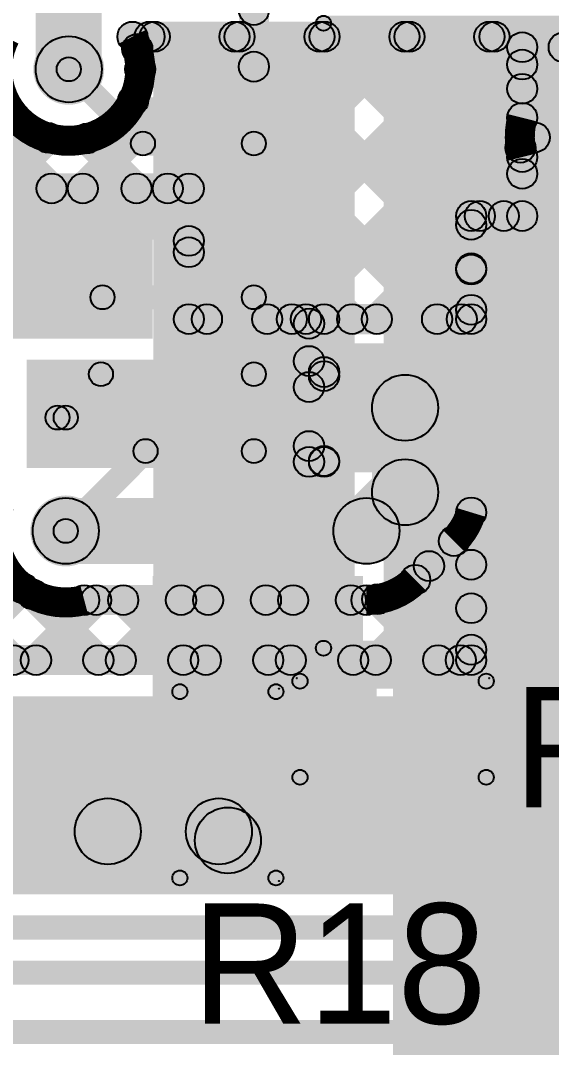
# Model space of a CAD drawing. Header units: millimetres. Extents: x -0.08 to 3.07, y -0.08 to 2.73.
# Drawn here: x 2.2369 to 2.4137, y 1.7051 to 2.0469 of the extents above; entities that cross this region are included whole.
import ezdxf

# ---------------------------------------------------------------- set-up
doc = ezdxf.new("R2010")
doc.units = ezdxf.units.MM
doc.header["$MEASUREMENT"] = 0
for name, color, linetype in [('BottomLayer', 5, 'Continuous'), ('BottomPaste', 16, 'Continuous'), ('BottomSolder', 6, 'Continuous'), ('TopLayer', 1, 'Continuous'), ('TopOverlay', 2, 'Continuous'), ('TopPaste', 8, 'Continuous'), ('TopSolder', 216, 'Continuous'), ('ViaHoleLayer', 16, 'Continuous')]:
    doc.layers.add(name, color=color, linetype=linetype)

# ---------------------------------------------------------------- blocks, each defined once
blk = doc.blocks.new('16HTSSOP_9')
at = {"layer": 'TopLayer'}
for points in [[(-0.08465, 0.08071), (-0.1437, 0.08071), (-0.1437, 0.09843), (-0.08465, 0.09843)], [(0.06693, -0.09843), (-0.06693, -0.09843), (-0.06693, 0.09843), (0.06693, 0.09843)], [(0.1437, 0.08071), (0.08465, 0.08071), (0.08465, 0.09843), (0.1437, 0.09843)], [(-0.08465, 0.05512), (-0.1437, 0.05512), (-0.1437, 0.07283), (-0.08465, 0.07283)], [(0.1437, 0.05512), (0.08465, 0.05512), (0.08465, 0.07283), (0.1437, 0.07283)], [(-0.08465, 0.02953), (-0.1437, 0.02953), (-0.1437, 0.04724), (-0.08465, 0.04724)], [(0.1437, 0.02953), (0.08465, 0.02953), (0.08465, 0.04724), (0.1437, 0.04724)], [(-0.08465, 0.00394), (-0.1437, 0.00394), (-0.1437, 0.02165), (-0.08465, 0.02165)], [(0.1437, 0.00394), (0.08465, 0.00394), (0.08465, 0.02165), (0.1437, 0.02165)], [(-0.08465, -0.02165), (-0.1437, -0.02165), (-0.1437, -0.00394), (-0.08465, -0.00394)], [(0.1437, -0.02165), (0.08465, -0.02165), (0.08465, -0.00394), (0.1437, -0.00394)], [(-0.08465, -0.04724), (-0.1437, -0.04724), (-0.1437, -0.02953), (-0.08465, -0.02953)], [(0.1437, -0.04724), (0.08465, -0.04724), (0.08465, -0.02953), (0.1437, -0.02953)], [(-0.08465, -0.07283), (-0.1437, -0.07283), (-0.1437, -0.05512), (-0.08465, -0.05512)], [(0.1437, -0.07283), (0.08465, -0.07283), (0.08465, -0.05512), (0.1437, -0.05512)], [(-0.08465, -0.09843), (-0.1437, -0.09843), (-0.1437, -0.08071), (-0.08465, -0.08071)], [(0.1437, -0.09843), (0.08465, -0.09843), (0.08465, -0.08071), (0.1437, -0.08071)]]:
    blk.add_hatch(color=1, dxfattribs=at).paths.add_polyline_path(points)
at = {"layer": 'TopOverlay'}
h = blk.add_hatch(color=2, dxfattribs=at)
edge = h.paths.add_edge_path()
edge.add_arc((-0.11583, 0.108), 0.005, 0, 360)
h = blk.add_hatch(color=2, dxfattribs=at)
edge = h.paths.add_edge_path()
edge.add_arc((-0.11017, 0.108), 0.005, 0, 360)
h = blk.add_hatch(color=2, dxfattribs=at)
edge = h.paths.add_edge_path()
edge.add_arc((-0.082, 0.104), 0.0025, 0, 360)
for points in [[(0.091, 0.1065), (0.091, 0.1015), (-0.082, 0.1015), (-0.082, 0.1065)], [(0.091, -0.1015), (0.091, -0.1065), (-0.082, -0.1065), (-0.082, -0.1015)]]:
    blk.add_hatch(color=2, dxfattribs=at).paths.add_polyline_path(points)
h = blk.add_hatch(color=2, dxfattribs=at)
edge = h.paths.add_edge_path()
edge.add_arc((0.091, 0.104), 0.0025, 0, 360)
h = blk.add_hatch(color=2, dxfattribs=at)
edge = h.paths.add_edge_path()
edge.add_arc((-0.082, -0.104), 0.0025, 0, 360)
h = blk.add_hatch(color=2, dxfattribs=at)
edge = h.paths.add_edge_path()
edge.add_arc((0.091, -0.104), 0.0025, 0, 360)
at = {"layer": 'TopPaste'}
for points in [[(-0.08465, 0.08071), (-0.1437, 0.08071), (-0.1437, 0.09843), (-0.08465, 0.09843)], [(0.06693, -0.09843), (-0.06693, -0.09843), (-0.06693, 0.09843), (0.06693, 0.09843)], [(0.1437, 0.08071), (0.08465, 0.08071), (0.08465, 0.09843), (0.1437, 0.09843)], [(-0.08465, 0.05512), (-0.1437, 0.05512), (-0.1437, 0.07283), (-0.08465, 0.07283)], [(0.1437, 0.05512), (0.08465, 0.05512), (0.08465, 0.07283), (0.1437, 0.07283)], [(-0.08465, 0.02953), (-0.1437, 0.02953), (-0.1437, 0.04724), (-0.08465, 0.04724)], [(0.1437, 0.02953), (0.08465, 0.02953), (0.08465, 0.04724), (0.1437, 0.04724)], [(-0.08465, 0.00394), (-0.1437, 0.00394), (-0.1437, 0.02165), (-0.08465, 0.02165)], [(0.1437, 0.00394), (0.08465, 0.00394), (0.08465, 0.02165), (0.1437, 0.02165)], [(-0.08465, -0.02165), (-0.1437, -0.02165), (-0.1437, -0.00394), (-0.08465, -0.00394)], [(0.1437, -0.02165), (0.08465, -0.02165), (0.08465, -0.00394), (0.1437, -0.00394)], [(-0.08465, -0.04724), (-0.1437, -0.04724), (-0.1437, -0.02953), (-0.08465, -0.02953)], [(0.1437, -0.04724), (0.08465, -0.04724), (0.08465, -0.02953), (0.1437, -0.02953)], [(-0.08465, -0.07283), (-0.1437, -0.07283), (-0.1437, -0.05512), (-0.08465, -0.05512)], [(0.1437, -0.07283), (0.08465, -0.07283), (0.08465, -0.05512), (0.1437, -0.05512)], [(-0.08465, -0.09843), (-0.1437, -0.09843), (-0.1437, -0.08071), (-0.08465, -0.08071)], [(0.1437, -0.09843), (0.08465, -0.09843), (0.08465, -0.08071), (0.1437, -0.08071)]]:
    blk.add_hatch(color=8, dxfattribs=at).paths.add_polyline_path(points)
at = {"layer": 'TopSolder'}
for points in [[(-0.08065, 0.07671), (-0.1477, 0.07671), (-0.1477, 0.10243), (-0.08065, 0.10243)], [(0.07093, -0.10243), (-0.07093, -0.10243), (-0.07093, 0.10243), (0.07093, 0.10243)], [(0.1477, 0.07671), (0.08065, 0.07671), (0.08065, 0.10243), (0.1477, 0.10243)], [(-0.08065, 0.05112), (-0.1477, 0.05112), (-0.1477, 0.07683), (-0.08065, 0.07683)], [(0.1477, 0.05112), (0.08065, 0.05112), (0.08065, 0.07683), (0.1477, 0.07683)], [(-0.08065, 0.02553), (-0.1477, 0.02553), (-0.1477, 0.05124), (-0.08065, 0.05124)], [(0.1477, 0.02553), (0.08065, 0.02553), (0.08065, 0.05124), (0.1477, 0.05124)], [(-0.08065, -0.00006), (-0.1477, -0.00006), (-0.1477, 0.02565), (-0.08065, 0.02565)], [(0.1477, -0.00006), (0.08065, -0.00006), (0.08065, 0.02565), (0.1477, 0.02565)], [(-0.08065, -0.02565), (-0.1477, -0.02565), (-0.1477, 0.00006), (-0.08065, 0.00006)], [(0.1477, -0.02565), (0.08065, -0.02565), (0.08065, 0.00006), (0.1477, 0.00006)], [(-0.08065, -0.05124), (-0.1477, -0.05124), (-0.1477, -0.02553), (-0.08065, -0.02553)], [(0.1477, -0.05124), (0.08065, -0.05124), (0.08065, -0.02553), (0.1477, -0.02553)], [(-0.08065, -0.07683), (-0.1477, -0.07683), (-0.1477, -0.05112), (-0.08065, -0.05112)], [(0.1477, -0.07683), (0.08065, -0.07683), (0.08065, -0.05112), (0.1477, -0.05112)], [(-0.08065, -0.10243), (-0.1477, -0.10243), (-0.1477, -0.07671), (-0.08065, -0.07671)], [(0.1477, -0.10243), (0.08065, -0.10243), (0.08065, -0.07671), (0.1477, -0.07671)]]:
    blk.add_hatch(color=216, dxfattribs=at).paths.add_polyline_path(points)
at = {"layer": 'TopOverlay', "const_width": 0.01}
blk.add_lwpolyline([(-0.11017, 0.108, 1), (-0.11583, 0.108, 1)], format="xyb", close=True, dxfattribs=at)
at = {"layer": 'TopOverlay'}
for centre, radius in [((-0.11583, 0.108), 0.005), ((-0.11017, 0.108), 0.005), ((-0.082, 0.104), 0.0025), ((0.091, 0.104), 0.0025), ((-0.082, -0.104), 0.0025), ((0.091, -0.104), 0.0025)]:
    blk.add_circle(centre, radius, dxfattribs=at)
blk = doc.blocks.new('R__0402_18')
at = {"layer": 'TopLayer'}
for points in [[(-0.0275, -0.0125), (-0.0275, 0.0125), (-0.0095, 0.0125), (-0.0095, -0.0125)], [(0.0095, -0.0125), (0.0095, 0.0125), (0.0275, 0.0125), (0.0275, -0.0125)]]:
    blk.add_hatch(color=1, dxfattribs=at).paths.add_polyline_path(points)
at = {"layer": 'TopOverlay'}
h = blk.add_hatch(color=2, dxfattribs=at)
edge = h.paths.add_edge_path()
edge.add_arc((-0.031, 0.016), 0.0025, 0, 360)
h = blk.add_hatch(color=2, dxfattribs=at)
edge = h.paths.add_edge_path()
edge.add_arc((-0.031, 0.016), 0.0025, 0, 360)
for points in [[(0.031, 0.0185), (0.031, 0.0135), (-0.031, 0.0135), (-0.031, 0.0185)], [(-0.0335, 0.016), (-0.0285, 0.016), (-0.0285, -0.016), (-0.0335, -0.016)], [(0.0285, 0.016), (0.0335, 0.016), (0.0335, -0.016), (0.0285, -0.016)], [(0.031, -0.0135), (0.031, -0.0185), (-0.031, -0.0185), (-0.031, -0.0135)], [(0.032, -0.01694), (0.032, -0.01706), (-0.032, -0.01706), (-0.032, -0.01694)]]:
    blk.add_hatch(color=2, dxfattribs=at).paths.add_polyline_path(points)
h = blk.add_hatch(color=2, dxfattribs=at)
edge = h.paths.add_edge_path()
edge.add_arc((0.031, 0.016), 0.0025, 0, 360)
h = blk.add_hatch(color=2, dxfattribs=at)
edge = h.paths.add_edge_path()
edge.add_arc((0.031, 0.016), 0.0025, 0, 360)
h = blk.add_hatch(color=2, dxfattribs=at)
edge = h.paths.add_edge_path()
edge.add_arc((-0.031, -0.016), 0.0025, 0, 360)
h = blk.add_hatch(color=2, dxfattribs=at)
edge = h.paths.add_edge_path()
edge.add_arc((-0.031, -0.016), 0.0025, 0, 360)
h = blk.add_hatch(color=2, dxfattribs=at)
edge = h.paths.add_edge_path()
edge.add_arc((0.031, -0.016), 0.0025, 0, 360)
h = blk.add_hatch(color=2, dxfattribs=at)
edge = h.paths.add_edge_path()
edge.add_arc((0.031, -0.016), 0.0025, 0, 360)
h = blk.add_hatch(color=2, dxfattribs=at)
edge = h.paths.add_edge_path()
edge.add_arc((-0.032, -0.017), 0.0000635, 0, 360)
h = blk.add_hatch(color=2, dxfattribs=at)
edge = h.paths.add_edge_path()
edge.add_arc((0.032, -0.017), 0.0000635, 0, 360)
at = {"layer": 'TopPaste'}
for points in [[(-0.0275, -0.0125), (-0.0275, 0.0125), (-0.0095, 0.0125), (-0.0095, -0.0125)], [(0.0095, -0.0125), (0.0095, 0.0125), (0.0275, 0.0125), (0.0275, -0.0125)]]:
    blk.add_hatch(color=8, dxfattribs=at).paths.add_polyline_path(points)
at = {"layer": 'TopSolder'}
for points in [[(-0.0315, -0.0165), (-0.0315, 0.0165), (-0.0055, 0.0165), (-0.0055, -0.0165)], [(0.0055, -0.0165), (0.0055, 0.0165), (0.0315, 0.0165), (0.0315, -0.0165)]]:
    blk.add_hatch(color=216, dxfattribs=at).paths.add_polyline_path(points)
at = {"layer": 'TopOverlay'}
for centre, radius in [((-0.031, 0.016), 0.0025), ((-0.031, 0.016), 0.0025), ((0.031, 0.016), 0.0025), ((0.031, 0.016), 0.0025), ((-0.031, -0.016), 0.0025), ((-0.031, -0.016), 0.0025), ((0.031, -0.016), 0.0025), ((0.031, -0.016), 0.0025), ((-0.032, -0.017), 0.0000635), ((0.032, -0.017), 0.0000635)]:
    blk.add_circle(centre, radius, dxfattribs=at)
blk = doc.blocks.new('R__0402_19')
at = {"layer": 'TopLayer'}
for points in [[(-0.0275, -0.0125), (-0.0275, 0.0125), (-0.0095, 0.0125), (-0.0095, -0.0125)], [(0.0095, -0.0125), (0.0095, 0.0125), (0.0275, 0.0125), (0.0275, -0.0125)]]:
    blk.add_hatch(color=1, dxfattribs=at).paths.add_polyline_path(points)
at = {"layer": 'TopOverlay'}
h = blk.add_hatch(color=2, dxfattribs=at)
edge = h.paths.add_edge_path()
edge.add_arc((-0.031, 0.016), 0.0025, 0, 360)
h = blk.add_hatch(color=2, dxfattribs=at)
edge = h.paths.add_edge_path()
edge.add_arc((-0.031, 0.016), 0.0025, 0, 360)
for points in [[(-0.031, 0.0135), (-0.031, 0.0185), (0.031, 0.0185), (0.031, 0.0135)], [(-0.0335, 0.016), (-0.0285, 0.016), (-0.0285, -0.016), (-0.0335, -0.016)], [(0.0285, 0.016), (0.0335, 0.016), (0.0335, -0.016), (0.0285, -0.016)], [(-0.031, -0.0185), (-0.031, -0.0135), (0.031, -0.0135), (0.031, -0.0185)], [(-0.032, -0.01706), (-0.032, -0.01694), (0.032, -0.01694), (0.032, -0.01706)]]:
    blk.add_hatch(color=2, dxfattribs=at).paths.add_polyline_path(points)
h = blk.add_hatch(color=2, dxfattribs=at)
edge = h.paths.add_edge_path()
edge.add_arc((0.031, 0.016), 0.0025, 0, 360)
h = blk.add_hatch(color=2, dxfattribs=at)
edge = h.paths.add_edge_path()
edge.add_arc((0.031, 0.016), 0.0025, 0, 360)
h = blk.add_hatch(color=2, dxfattribs=at)
edge = h.paths.add_edge_path()
edge.add_arc((-0.031, -0.016), 0.0025, 0, 360)
h = blk.add_hatch(color=2, dxfattribs=at)
edge = h.paths.add_edge_path()
edge.add_arc((-0.031, -0.016), 0.0025, 0, 360)
h = blk.add_hatch(color=2, dxfattribs=at)
edge = h.paths.add_edge_path()
edge.add_arc((0.031, -0.016), 0.0025, 0, 360)
h = blk.add_hatch(color=2, dxfattribs=at)
edge = h.paths.add_edge_path()
edge.add_arc((0.031, -0.016), 0.0025, 0, 360)
h = blk.add_hatch(color=2, dxfattribs=at)
edge = h.paths.add_edge_path()
edge.add_arc((-0.032, -0.017), 0.0000635, 0, 360)
h = blk.add_hatch(color=2, dxfattribs=at)
edge = h.paths.add_edge_path()
edge.add_arc((0.032, -0.017), 0.0000635, 0, 360)
at = {"layer": 'TopPaste'}
for points in [[(-0.0275, -0.0125), (-0.0275, 0.0125), (-0.0095, 0.0125), (-0.0095, -0.0125)], [(0.0095, -0.0125), (0.0095, 0.0125), (0.0275, 0.0125), (0.0275, -0.0125)]]:
    blk.add_hatch(color=8, dxfattribs=at).paths.add_polyline_path(points)
at = {"layer": 'TopSolder'}
for points in [[(-0.0315, -0.0165), (-0.0315, 0.0165), (-0.0055, 0.0165), (-0.0055, -0.0165)], [(0.0055, -0.0165), (0.0055, 0.0165), (0.0315, 0.0165), (0.0315, -0.0165)]]:
    blk.add_hatch(color=216, dxfattribs=at).paths.add_polyline_path(points)
at = {"layer": 'TopOverlay'}
for centre, radius in [((-0.031, 0.016), 0.0025), ((-0.031, 0.016), 0.0025), ((0.031, 0.016), 0.0025), ((0.031, 0.016), 0.0025), ((-0.031, -0.016), 0.0025), ((-0.031, -0.016), 0.0025), ((0.031, -0.016), 0.0025), ((0.031, -0.016), 0.0025), ((-0.032, -0.017), 0.0000635), ((0.032, -0.017), 0.0000635)]:
    blk.add_circle(centre, radius, dxfattribs=at)
blk = doc.blocks.new('C___0603_B_30')
at = {"layer": 'BottomLayer'}
for points in [[(-0.045, -0.0175), (-0.045, 0.0175), (-0.015, 0.0175), (-0.015, -0.0175)], [(0.015, -0.0175), (0.015, 0.0175), (0.045, 0.0175), (0.045, -0.0175)]]:
    blk.add_hatch(color=5, dxfattribs=at).paths.add_polyline_path(points)
at = {"layer": 'BottomPaste'}
for points in [[(-0.045, -0.0175), (-0.045, 0.0175), (-0.015, 0.0175), (-0.015, -0.0175)], [(0.015, -0.0175), (0.015, 0.0175), (0.045, 0.0175), (0.045, -0.0175)]]:
    blk.add_hatch(color=16, dxfattribs=at).paths.add_polyline_path(points)
at = {"layer": 'BottomSolder'}
for points in [[(-0.049, -0.0215), (-0.049, 0.0215), (-0.011, 0.0215), (-0.011, -0.0215)], [(0.011, -0.0215), (0.011, 0.0215), (0.049, 0.0215), (0.049, -0.0215)]]:
    blk.add_hatch(color=6, dxfattribs=at).paths.add_polyline_path(points)

msp = doc.modelspace()

# ---------------------------------------------------------------- hatches: boundary and pattern name
at = {"layer": 'BottomLayer'}
for points in [[(2.19322, 2.03798), (2.20029, 2.04505), (2.25081, 1.99454), (2.24374, 1.98746)], [(2.26121, 1.98746), (2.25414, 1.99454), (2.30466, 2.04505), (2.31173, 2.03798)], [(2.27937, 2.0339), (2.27229, 2.04097), (2.27637, 2.04505), (2.28344, 2.03798)], [(2.2742, 2.03652), (2.2742, 2.04652), (2.59486, 2.04652), (2.59486, 2.03652)], [(2.27807, 2.03798), (2.28515, 2.04505), (2.37916, 1.95104), (2.37209, 1.94396)], [(2.2895, 1.98746), (2.28242, 1.99454), (2.33294, 2.04505), (2.34001, 2.03798)], [(2.29654, 1.96622), (2.28946, 1.97329), (2.36122, 2.04505), (2.3683, 2.03798)], [(2.30256, 1.94396), (2.29549, 1.95104), (2.38951, 2.04505), (2.39658, 2.03798)], [(2.30636, 2.03798), (2.31343, 2.04505), (2.39054, 1.96795), (2.38346, 1.96087)], [(2.33464, 2.03798), (2.34171, 2.04505), (2.4014, 1.98536), (2.39433, 1.97829)], [(2.36293, 2.03798), (2.37, 2.04505), (2.40695, 2.0081), (2.39987, 2.00103)], [(2.39121, 2.03798), (2.39828, 2.04505), (2.40754, 2.0358), (2.40046, 2.02873)], [(2.404, 2.033), (2.404, 2.043), (2.46383, 2.043), (2.46383, 2.033)], [(2.409, 2.01454), (2.399, 2.01454), (2.399, 2.038), (2.409, 2.038)], [(2.33085, 1.94396), (2.32378, 1.95104), (2.40046, 2.02772), (2.40754, 2.02065)], [(2.27093, 2.01684), (2.278, 2.02391), (2.35088, 1.95104), (2.34381, 1.94396)], [(2.23293, 1.98746), (2.22586, 1.99454), (2.2427, 2.01138), (2.24977, 2.00431)], [(2.25541, 2.00408), (2.26248, 2.01115), (2.27909, 1.99454), (2.27202, 1.98746)], [(2.40819, 2.003), (2.40819, 2.013), (2.43, 2.013), (2.43, 2.003)], [(2.409, 1.98183), (2.399, 1.98183), (2.399, 2.00146), (2.409, 2.00146)], [(2.39346, 1.97829), (2.38639, 1.98536), (2.40046, 1.99944), (2.40754, 1.99237)], [(2.207, 1.986), (2.207, 1.996), (2.293, 1.996), (2.293, 1.986)], [(2.298, 1.9475), (2.288, 1.9475), (2.288, 1.991), (2.298, 1.991)], [(2.387, 1.97683), (2.387, 1.98683), (2.404, 1.98683), (2.404, 1.97683)], [(2.39054, 1.97537), (2.38346, 1.98244), (2.38639, 1.98536), (2.39346, 1.97829)], [(2.35913, 1.94396), (2.35206, 1.95104), (2.38346, 1.98244), (2.39054, 1.97537)], [(2.392, 1.964), (2.382, 1.964), (2.382, 1.98183), (2.392, 1.98183)], [(2.219, 1.941), (2.281, 1.941), (2.281, 1.979), (2.219, 1.979)], [(2.28946, 1.97002), (2.29654, 1.97709), (2.32259, 1.95104), (2.31552, 1.94396)], [(2.399, 1.93608), (2.613, 1.93608), (2.613, 1.96983), (2.399, 1.96983)], [(2.392, 1.9475), (2.382, 1.9475), (2.382, 1.964), (2.392, 1.964)], [(2.392, 1.9475), (2.382, 1.9475), (2.382, 1.964), (2.392, 1.964)], [(2.293, 1.9425), (2.293, 1.9525), (2.332, 1.9525), (2.332, 1.9425)], [(2.338, 1.9425), (2.338, 1.9525), (2.387, 1.9525), (2.387, 1.9425)], [(2.38742, 1.94396), (2.38035, 1.95104), (2.38346, 1.95415), (2.39054, 1.94708)], [(2.399, 1.756), (2.521, 1.756), (2.521, 1.952), (2.399, 1.952)], [(2.338, 1.9), (2.328, 1.9), (2.328, 1.946), (2.338, 1.946)], [(2.343, 1.9), (2.333, 1.9), (2.333, 1.9475), (2.343, 1.9475)], [(2.32946, 1.93002), (2.33654, 1.93709), (2.34154, 1.93209), (2.33446, 1.92502)], [(2.13603, 1.92546), (2.1431, 1.93254), (2.2381, 1.83754), (2.23103, 1.83046)], [(2.239, 1.898), (2.321, 1.898), (2.321, 1.934), (2.239, 1.934)], [(2.33654, 1.92137), (2.32946, 1.92844), (2.33446, 1.93344), (2.34154, 1.92637)], [(2.376, 1.88989), (2.354, 1.88989), (2.354, 1.918), (2.376, 1.918)], [(2.32946, 1.90174), (2.33654, 1.90881), (2.34154, 1.90381), (2.33446, 1.89674)], [(2.333, 1.895), (2.333, 1.905), (2.338, 1.905), (2.338, 1.895)], [(2.35989, 1.86922), (2.34433, 1.88478), (2.35722, 1.89767), (2.37278, 1.88211)], [(2.252, 1.866), (2.252, 1.888), (2.35211, 1.888), (2.35211, 1.866)], [(2.392, 1.834), (2.382, 1.834), (2.382, 1.88318), (2.392, 1.88318)], [(2.37191, 1.8572), (2.36484, 1.86427), (2.37773, 1.87716), (2.3848, 1.87009)], [(2.35877, 1.83046), (2.3517, 1.83754), (2.38346, 1.8693), (2.39054, 1.86223)], [(2.36942, 1.86178), (2.37649, 1.86885), (2.39054, 1.85481), (2.38346, 1.84774)], [(2.21735, 1.83046), (2.21028, 1.83754), (2.23421, 1.86146), (2.24128, 1.85439)], [(2.2374, 1.85238), (2.24447, 1.85945), (2.26639, 1.83754), (2.25932, 1.83046)], [(2.24563, 1.83046), (2.23856, 1.83754), (2.25856, 1.85754), (2.26563, 1.85046)], [(2.25816, 1.849), (2.25816, 1.859), (2.35211, 1.859), (2.35211, 1.849)], [(2.27392, 1.83046), (2.26685, 1.83754), (2.28685, 1.85754), (2.29392, 1.85046)], [(2.2676, 1.85046), (2.27467, 1.85754), (2.29467, 1.83754), (2.2876, 1.83046)], [(2.3022, 1.83046), (2.29513, 1.83754), (2.31513, 1.85754), (2.3222, 1.85046)], [(2.29588, 1.85046), (2.30296, 1.85754), (2.32296, 1.83754), (2.31588, 1.83046)], [(2.33049, 1.83046), (2.32341, 1.83754), (2.34341, 1.85754), (2.35049, 1.85046)], [(2.32417, 1.85046), (2.33124, 1.85754), (2.35124, 1.83754), (2.34417, 1.83046)], [(2.35217, 1.85075), (2.35924, 1.85782), (2.37952, 1.83754), (2.37245, 1.83046)], [(2.38705, 1.83046), (2.37998, 1.83754), (2.38346, 1.84102), (2.39054, 1.83395)], [(1.754, 1.829), (1.754, 1.839), (2.387, 1.839), (2.387, 1.829)], [(1.766, 1.756), (2.47, 1.756), (2.47, 1.822), (1.766, 1.822)], [(1.70211, 1.741), (1.70211, 1.749), (2.52556, 1.749), (2.52556, 1.741)], [(1.666, 1.726), (1.666, 1.734), (2.53177, 1.734), (2.53177, 1.726)], [(1.49881, 1.70622), (1.49881, 1.71422), (2.59722, 1.71422), (2.59722, 1.70622)]]:
    msp.add_hatch(color=5, dxfattribs=at).paths.add_polyline_path(points)
h = msp.add_hatch(color=5, dxfattribs=at)
edge = h.paths.add_edge_path()
edge.add_arc((2.2742, 2.04152), 0.005, 0, 360)
h = msp.add_hatch(color=5, dxfattribs=at)
edge = h.paths.add_edge_path()
edge.add_arc((2.2742, 2.04152), 0.005, 0, 360)
h = msp.add_hatch(color=5, dxfattribs=at)
edge = h.paths.add_edge_path()
edge.add_arc((2.27991, 2.04152), 0.005, 0, 360)
h = msp.add_hatch(color=5, dxfattribs=at)
edge = h.paths.add_edge_path()
edge.add_arc((2.28161, 2.04152), 0.005, 0, 360)
h = msp.add_hatch(color=5, dxfattribs=at)
edge = h.paths.add_edge_path()
edge.add_arc((2.30819, 2.04152), 0.005, 0, 360)
h = msp.add_hatch(color=5, dxfattribs=at)
edge = h.paths.add_edge_path()
edge.add_arc((2.30989, 2.04152), 0.005, 0, 360)
h = msp.add_hatch(color=5, dxfattribs=at)
edge = h.paths.add_edge_path()
edge.add_arc((2.33648, 2.04152), 0.005, 0, 360)
h = msp.add_hatch(color=5, dxfattribs=at)
edge = h.paths.add_edge_path()
edge.add_arc((2.33818, 2.04152), 0.005, 0, 360)
h = msp.add_hatch(color=5, dxfattribs=at)
edge = h.paths.add_edge_path()
edge.add_arc((2.36476, 2.04152), 0.005, 0, 360)
h = msp.add_hatch(color=5, dxfattribs=at)
edge = h.paths.add_edge_path()
edge.add_arc((2.36646, 2.04152), 0.005, 0, 360)
h = msp.add_hatch(color=5, dxfattribs=at)
edge = h.paths.add_edge_path()
edge.add_arc((2.39304, 2.04152), 0.005, 0, 360)
h = msp.add_hatch(color=5, dxfattribs=at)
edge = h.paths.add_edge_path()
edge.add_arc((2.39475, 2.04152), 0.005, 0, 360)
h = msp.add_hatch(color=5, dxfattribs=at)
edge = h.paths.add_edge_path()
edge.add_arc((2.253, 2.03067), 0.01181, 0, 360)
h = msp.add_hatch(color=5, dxfattribs=at)
edge = h.paths.add_edge_path()
edge.add_arc((2.27583, 2.03744), 0.005, 0, 360)
h = msp.add_hatch(color=5, dxfattribs=at)
edge = h.paths.add_edge_path()
edge.add_arc((2.404, 2.038), 0.005, 0, 360)
h = msp.add_hatch(color=5, dxfattribs=at)
edge = h.paths.add_edge_path()
edge.add_arc((2.404, 2.038), 0.005, 0, 360)
h = msp.add_hatch(color=5, dxfattribs=at)
edge = h.paths.add_edge_path()
edge.add_arc((2.41781, 2.038), 0.005, 0, 360)
h = msp.add_hatch(color=5, dxfattribs=at)
edge = h.paths.add_edge_path()
edge.add_arc((2.404, 2.03226), 0.005, 0, 360)
h = msp.add_hatch(color=5, dxfattribs=at)
edge = h.paths.add_edge_path()
edge.add_arc((2.27681, 2.03067), 0.005, 0, 360)
h = msp.add_hatch(color=5, dxfattribs=at)
edge = h.paths.add_edge_path()
edge.add_arc((2.27681, 2.03067), 0.005, 0, 360)
h = msp.add_hatch(color=5, dxfattribs=at)
edge = h.paths.add_edge_path()
edge.add_arc((2.404, 2.02419), 0.005, 0, 360)
h = msp.add_hatch(color=5, dxfattribs=at)
edge = h.paths.add_edge_path()
edge.add_arc((2.27447, 2.02037), 0.005, 0, 360)
h = msp.add_hatch(color=5, dxfattribs=at)
edge = h.paths.add_edge_path()
edge.add_arc((2.404, 2.01454), 0.005, 0, 360)
h = msp.add_hatch(color=5, dxfattribs=at)
edge = h.paths.add_edge_path()
edge.add_arc((2.404, 2.01454), 0.005, 0, 360)
h = msp.add_hatch(color=5, dxfattribs=at)
edge = h.paths.add_edge_path()
edge.add_arc((2.24623, 2.00784), 0.005, 0, 360)
h = msp.add_hatch(color=5, dxfattribs=at)
edge = h.paths.add_edge_path()
edge.add_arc((2.25894, 2.00762), 0.005, 0, 360)
h = msp.add_hatch(color=5, dxfattribs=at)
edge = h.paths.add_edge_path()
edge.add_arc((2.40819, 2.008), 0.005, 0, 360)
h = msp.add_hatch(color=5, dxfattribs=at)
edge = h.paths.add_edge_path()
edge.add_arc((2.40341, 2.00457), 0.005, 0, 360)
h = msp.add_hatch(color=5, dxfattribs=at)
edge = h.paths.add_edge_path()
edge.add_arc((2.404, 2.00146), 0.005, 0, 360)
h = msp.add_hatch(color=5, dxfattribs=at)
edge = h.paths.add_edge_path()
edge.add_arc((2.404, 2.00146), 0.005, 0, 360)
h = msp.add_hatch(color=5, dxfattribs=at)
edge = h.paths.add_edge_path()
edge.add_arc((2.404, 1.9959), 0.005, 0, 360)
h = msp.add_hatch(color=5, dxfattribs=at)
edge = h.paths.add_edge_path()
edge.add_arc((2.24727, 1.991), 0.005, 0, 360)
h = msp.add_hatch(color=5, dxfattribs=at)
edge = h.paths.add_edge_path()
edge.add_arc((2.25768, 1.991), 0.005, 0, 360)
h = msp.add_hatch(color=5, dxfattribs=at)
edge = h.paths.add_edge_path()
edge.add_arc((2.27556, 1.991), 0.005, 0, 360)
h = msp.add_hatch(color=5, dxfattribs=at)
edge = h.paths.add_edge_path()
edge.add_arc((2.28596, 1.991), 0.005, 0, 360)
h = msp.add_hatch(color=5, dxfattribs=at)
edge = h.paths.add_edge_path()
edge.add_arc((2.293, 1.991), 0.005, 0, 360)
h = msp.add_hatch(color=5, dxfattribs=at)
edge = h.paths.add_edge_path()
edge.add_arc((2.293, 1.991), 0.005, 0, 360)
h = msp.add_hatch(color=5, dxfattribs=at)
edge = h.paths.add_edge_path()
edge.add_arc((2.387, 1.98183), 0.005, 0, 360)
h = msp.add_hatch(color=5, dxfattribs=at)
edge = h.paths.add_edge_path()
edge.add_arc((2.387, 1.98183), 0.005, 0, 360)
h = msp.add_hatch(color=5, dxfattribs=at)
edge = h.paths.add_edge_path()
edge.add_arc((2.38992, 1.98183), 0.005, 0, 360)
h = msp.add_hatch(color=5, dxfattribs=at)
edge = h.paths.add_edge_path()
edge.add_arc((2.38992, 1.98183), 0.005, 0, 360)
h = msp.add_hatch(color=5, dxfattribs=at)
edge = h.paths.add_edge_path()
edge.add_arc((2.39787, 1.98183), 0.005, 0, 360)
h = msp.add_hatch(color=5, dxfattribs=at)
edge = h.paths.add_edge_path()
edge.add_arc((2.404, 1.98183), 0.005, 0, 360)
h = msp.add_hatch(color=5, dxfattribs=at)
edge = h.paths.add_edge_path()
edge.add_arc((2.404, 1.98183), 0.005, 0, 360)
h = msp.add_hatch(color=5, dxfattribs=at)
edge = h.paths.add_edge_path()
edge.add_arc((2.387, 1.9789), 0.005, 0, 360)
h = msp.add_hatch(color=5, dxfattribs=at)
edge = h.paths.add_edge_path()
edge.add_arc((2.387, 1.9789), 0.005, 0, 360)
h = msp.add_hatch(color=5, dxfattribs=at)
edge = h.paths.add_edge_path()
edge.add_arc((2.293, 1.97356), 0.005, 0, 360)
h = msp.add_hatch(color=5, dxfattribs=at)
edge = h.paths.add_edge_path()
edge.add_arc((2.293, 1.96976), 0.005, 0, 360)
h = msp.add_hatch(color=5, dxfattribs=at)
edge = h.paths.add_edge_path()
edge.add_arc((2.387, 1.96441), 0.005, 0, 360)
h = msp.add_hatch(color=5, dxfattribs=at)
edge = h.paths.add_edge_path()
edge.add_arc((2.387, 1.964), 0.005, 0, 360)
h = msp.add_hatch(color=5, dxfattribs=at)
edge = h.paths.add_edge_path()
edge.add_arc((2.387, 1.964), 0.005, 0, 360)
h = msp.add_hatch(color=5, dxfattribs=at)
edge = h.paths.add_edge_path()
edge.add_arc((2.387, 1.964), 0.005, 0, 360)
h = msp.add_hatch(color=5, dxfattribs=at)
edge = h.paths.add_edge_path()
edge.add_arc((2.26423, 1.95477), 0.01181, 0, 360)
h = msp.add_hatch(color=5, dxfattribs=at)
edge = h.paths.add_edge_path()
edge.add_arc((2.387, 1.95062), 0.005, 0, 360)
h = msp.add_hatch(color=5, dxfattribs=at)
edge = h.paths.add_edge_path()
edge.add_arc((2.293, 1.9475), 0.005, 0, 360)
h = msp.add_hatch(color=5, dxfattribs=at)
edge = h.paths.add_edge_path()
edge.add_arc((2.293, 1.9475), 0.005, 0, 360)
h = msp.add_hatch(color=5, dxfattribs=at)
edge = h.paths.add_edge_path()
edge.add_arc((2.29903, 1.9475), 0.005, 0, 360)
h = msp.add_hatch(color=5, dxfattribs=at)
edge = h.paths.add_edge_path()
edge.add_arc((2.31906, 1.9475), 0.005, 0, 360)
h = msp.add_hatch(color=5, dxfattribs=at)
edge = h.paths.add_edge_path()
edge.add_arc((2.32731, 1.9475), 0.005, 0, 360)
h = msp.add_hatch(color=5, dxfattribs=at)
edge = h.paths.add_edge_path()
edge.add_arc((2.332, 1.9475), 0.005, 0, 360)
h = msp.add_hatch(color=5, dxfattribs=at)
edge = h.paths.add_edge_path()
edge.add_arc((2.338, 1.9475), 0.005, 0, 360)
h = msp.add_hatch(color=5, dxfattribs=at)
edge = h.paths.add_edge_path()
edge.add_arc((2.338, 1.9475), 0.005, 0, 360)
h = msp.add_hatch(color=5, dxfattribs=at)
edge = h.paths.add_edge_path()
edge.add_arc((2.34734, 1.9475), 0.005, 0, 360)
h = msp.add_hatch(color=5, dxfattribs=at)
edge = h.paths.add_edge_path()
edge.add_arc((2.3556, 1.9475), 0.005, 0, 360)
h = msp.add_hatch(color=5, dxfattribs=at)
edge = h.paths.add_edge_path()
edge.add_arc((2.37563, 1.9475), 0.005, 0, 360)
h = msp.add_hatch(color=5, dxfattribs=at)
edge = h.paths.add_edge_path()
edge.add_arc((2.38388, 1.9475), 0.005, 0, 360)
h = msp.add_hatch(color=5, dxfattribs=at)
edge = h.paths.add_edge_path()
edge.add_arc((2.387, 1.9475), 0.005, 0, 360)
h = msp.add_hatch(color=5, dxfattribs=at)
edge = h.paths.add_edge_path()
edge.add_arc((2.387, 1.9475), 0.005, 0, 360)
h = msp.add_hatch(color=5, dxfattribs=at)
edge = h.paths.add_edge_path()
edge.add_arc((2.387, 1.9475), 0.005, 0, 360)
h = msp.add_hatch(color=5, dxfattribs=at)
edge = h.paths.add_edge_path()
edge.add_arc((2.333, 1.946), 0.005, 0, 360)
h = msp.add_hatch(color=5, dxfattribs=at)
edge = h.paths.add_edge_path()
edge.add_arc((2.333, 1.93356), 0.005, 0, 360)
h = msp.add_hatch(color=5, dxfattribs=at)
edge = h.paths.add_edge_path()
edge.add_arc((2.338, 1.9299), 0.005, 0, 360)
h = msp.add_hatch(color=5, dxfattribs=at)
edge = h.paths.add_edge_path()
edge.add_arc((2.338, 1.92856), 0.005, 0, 360)
h = msp.add_hatch(color=5, dxfattribs=at)
edge = h.paths.add_edge_path()
edge.add_arc((2.333, 1.9249), 0.005, 0, 360)
h = msp.add_hatch(color=5, dxfattribs=at)
edge = h.paths.add_edge_path()
edge.add_arc((2.365, 1.918), 0.011, 0, 360)
h = msp.add_hatch(color=5, dxfattribs=at)
edge = h.paths.add_edge_path()
edge.add_arc((2.252, 1.91473), 0.01181, 0, 360)
h = msp.add_hatch(color=5, dxfattribs=at)
edge = h.paths.add_edge_path()
edge.add_arc((2.333, 1.90527), 0.005, 0, 360)
h = msp.add_hatch(color=5, dxfattribs=at)
edge = h.paths.add_edge_path()
edge.add_arc((2.333, 1.9), 0.005, 0, 360)
h = msp.add_hatch(color=5, dxfattribs=at)
edge = h.paths.add_edge_path()
edge.add_arc((2.333, 1.9), 0.005, 0, 360)
h = msp.add_hatch(color=5, dxfattribs=at)
edge = h.paths.add_edge_path()
edge.add_arc((2.338, 1.90027), 0.005, 0, 360)
h = msp.add_hatch(color=5, dxfattribs=at)
edge = h.paths.add_edge_path()
edge.add_arc((2.338, 1.9), 0.005, 0, 360)
h = msp.add_hatch(color=5, dxfattribs=at)
edge = h.paths.add_edge_path()
edge.add_arc((2.338, 1.9), 0.005, 0, 360)
h = msp.add_hatch(color=5, dxfattribs=at)
edge = h.paths.add_edge_path()
edge.add_arc((2.365, 1.88989), 0.011, 0, 360)
h = msp.add_hatch(color=5, dxfattribs=at)
edge = h.paths.add_edge_path()
edge.add_arc((2.365, 1.88989), 0.011, 0, 360)
h = msp.add_hatch(color=5, dxfattribs=at)
edge = h.paths.add_edge_path()
edge.add_arc((2.252, 1.877), 0.01181, 0, 360)
h = msp.add_hatch(color=5, dxfattribs=at)
edge = h.paths.add_edge_path()
edge.add_arc((2.252, 1.877), 0.011, 0, 360)
h = msp.add_hatch(color=5, dxfattribs=at)
edge = h.paths.add_edge_path()
edge.add_arc((2.35211, 1.877), 0.011, 0, 360)
h = msp.add_hatch(color=5, dxfattribs=at)
edge = h.paths.add_edge_path()
edge.add_arc((2.35211, 1.877), 0.011, 0, 360)
h = msp.add_hatch(color=5, dxfattribs=at)
edge = h.paths.add_edge_path()
edge.add_arc((2.387, 1.88318), 0.005, 0, 360)
h = msp.add_hatch(color=5, dxfattribs=at)
edge = h.paths.add_edge_path()
edge.add_arc((2.387, 1.88318), 0.005, 0, 360)
h = msp.add_hatch(color=5, dxfattribs=at)
edge = h.paths.add_edge_path()
edge.add_arc((2.387, 1.88318), 0.005, 0, 360)
h = msp.add_hatch(color=5, dxfattribs=at)
edge = h.paths.add_edge_path()
edge.add_arc((2.38126, 1.87362), 0.005, 0, 360)
h = msp.add_hatch(color=5, dxfattribs=at)
edge = h.paths.add_edge_path()
edge.add_arc((2.38126, 1.87362), 0.005, 0, 360)
h = msp.add_hatch(color=5, dxfattribs=at)
edge = h.paths.add_edge_path()
edge.add_arc((2.38126, 1.87362), 0.005, 0, 360)
h = msp.add_hatch(color=5, dxfattribs=at)
edge = h.paths.add_edge_path()
edge.add_arc((2.37296, 1.86532), 0.005, 0, 360)
h = msp.add_hatch(color=5, dxfattribs=at)
edge = h.paths.add_edge_path()
edge.add_arc((2.387, 1.86577), 0.005, 0, 360)
h = msp.add_hatch(color=5, dxfattribs=at)
edge = h.paths.add_edge_path()
edge.add_arc((2.23774, 1.85793), 0.005, 0, 360)
h = msp.add_hatch(color=5, dxfattribs=at)
edge = h.paths.add_edge_path()
edge.add_arc((2.36838, 1.86074), 0.005, 0, 360)
h = msp.add_hatch(color=5, dxfattribs=at)
edge = h.paths.add_edge_path()
edge.add_arc((2.36838, 1.86074), 0.005, 0, 360)
h = msp.add_hatch(color=5, dxfattribs=at)
edge = h.paths.add_edge_path()
edge.add_arc((2.36838, 1.86074), 0.005, 0, 360)
h = msp.add_hatch(color=5, dxfattribs=at)
edge = h.paths.add_edge_path()
edge.add_arc((2.24093, 1.85592), 0.005, 0, 360)
h = msp.add_hatch(color=5, dxfattribs=at)
edge = h.paths.add_edge_path()
edge.add_arc((2.25816, 1.854), 0.005, 0, 360)
h = msp.add_hatch(color=5, dxfattribs=at)
edge = h.paths.add_edge_path()
edge.add_arc((2.25816, 1.854), 0.005, 0, 360)
h = msp.add_hatch(color=5, dxfattribs=at)
edge = h.paths.add_edge_path()
edge.add_arc((2.2621, 1.854), 0.005, 0, 360)
h = msp.add_hatch(color=5, dxfattribs=at)
edge = h.paths.add_edge_path()
edge.add_arc((2.27114, 1.854), 0.005, 0, 360)
h = msp.add_hatch(color=5, dxfattribs=at)
edge = h.paths.add_edge_path()
edge.add_arc((2.29038, 1.854), 0.005, 0, 360)
h = msp.add_hatch(color=5, dxfattribs=at)
edge = h.paths.add_edge_path()
edge.add_arc((2.29942, 1.854), 0.005, 0, 360)
h = msp.add_hatch(color=5, dxfattribs=at)
edge = h.paths.add_edge_path()
edge.add_arc((2.31867, 1.854), 0.005, 0, 360)
h = msp.add_hatch(color=5, dxfattribs=at)
edge = h.paths.add_edge_path()
edge.add_arc((2.3277, 1.854), 0.005, 0, 360)
h = msp.add_hatch(color=5, dxfattribs=at)
edge = h.paths.add_edge_path()
edge.add_arc((2.34695, 1.854), 0.005, 0, 360)
h = msp.add_hatch(color=5, dxfattribs=at)
edge = h.paths.add_edge_path()
edge.add_arc((2.35211, 1.854), 0.005, 0, 360)
h = msp.add_hatch(color=5, dxfattribs=at)
edge = h.paths.add_edge_path()
edge.add_arc((2.35211, 1.854), 0.005, 0, 360)
h = msp.add_hatch(color=5, dxfattribs=at)
edge = h.paths.add_edge_path()
edge.add_arc((2.35211, 1.854), 0.005, 0, 360)
h = msp.add_hatch(color=5, dxfattribs=at)
edge = h.paths.add_edge_path()
edge.add_arc((2.35571, 1.85428), 0.005, 0, 360)
h = msp.add_hatch(color=5, dxfattribs=at)
edge = h.paths.add_edge_path()
edge.add_arc((2.387, 1.85127), 0.005, 0, 360)
h = msp.add_hatch(color=5, dxfattribs=at)
edge = h.paths.add_edge_path()
edge.add_arc((2.387, 1.83748), 0.005, 0, 360)
h = msp.add_hatch(color=5, dxfattribs=at)
edge = h.paths.add_edge_path()
edge.add_arc((2.23457, 1.834), 0.005, 0, 360)
h = msp.add_hatch(color=5, dxfattribs=at)
edge = h.paths.add_edge_path()
edge.add_arc((2.2421, 1.834), 0.005, 0, 360)
h = msp.add_hatch(color=5, dxfattribs=at)
edge = h.paths.add_edge_path()
edge.add_arc((2.26285, 1.834), 0.005, 0, 360)
h = msp.add_hatch(color=5, dxfattribs=at)
edge = h.paths.add_edge_path()
edge.add_arc((2.27038, 1.834), 0.005, 0, 360)
h = msp.add_hatch(color=5, dxfattribs=at)
edge = h.paths.add_edge_path()
edge.add_arc((2.29114, 1.834), 0.005, 0, 360)
h = msp.add_hatch(color=5, dxfattribs=at)
edge = h.paths.add_edge_path()
edge.add_arc((2.29867, 1.834), 0.005, 0, 360)
h = msp.add_hatch(color=5, dxfattribs=at)
edge = h.paths.add_edge_path()
edge.add_arc((2.31942, 1.834), 0.005, 0, 360)
h = msp.add_hatch(color=5, dxfattribs=at)
edge = h.paths.add_edge_path()
edge.add_arc((2.32695, 1.834), 0.005, 0, 360)
h = msp.add_hatch(color=5, dxfattribs=at)
edge = h.paths.add_edge_path()
edge.add_arc((2.3477, 1.834), 0.005, 0, 360)
h = msp.add_hatch(color=5, dxfattribs=at)
edge = h.paths.add_edge_path()
edge.add_arc((2.35523, 1.834), 0.005, 0, 360)
h = msp.add_hatch(color=5, dxfattribs=at)
edge = h.paths.add_edge_path()
edge.add_arc((2.37599, 1.834), 0.005, 0, 360)
h = msp.add_hatch(color=5, dxfattribs=at)
edge = h.paths.add_edge_path()
edge.add_arc((2.38352, 1.834), 0.005, 0, 360)
h = msp.add_hatch(color=5, dxfattribs=at)
edge = h.paths.add_edge_path()
edge.add_arc((2.387, 1.834), 0.005, 0, 360)
h = msp.add_hatch(color=5, dxfattribs=at)
edge = h.paths.add_edge_path()
edge.add_arc((2.387, 1.834), 0.005, 0, 360)
h = msp.add_hatch(color=5, dxfattribs=at)
edge = h.paths.add_edge_path()
edge.add_arc((2.266, 1.777), 0.01181, 0, 360)
at = {"layer": 'TopLayer'}
for points in [[(2.264, 2.03067), (2.242, 2.03067), (2.242, 2.067), (2.264, 2.067)], [(2.31965, 2.03154), (2.30965, 2.03154), (2.30965, 2.0504), (2.31965, 2.0504)], [(2.31465, 2.02254), (2.394, 2.02254), (2.394, 2.04054), (2.31465, 2.04054)], [(2.361, 1.552), (2.496, 1.552), (2.496, 2.04), (2.361, 2.04)], [(2.25017, 2.02784), (2.25583, 2.0335), (2.28055, 2.00878), (2.27489, 2.00312)], [(2.27772, 2.00195), (2.27772, 2.00995), (2.31465, 2.00995), (2.31465, 2.00195)], [(2.34365, 1.99), (2.1825, 1.99), (2.1825, 1.974), (2.34365, 1.974)], [(2.26423, 1.95077), (2.26423, 1.95877), (2.31465, 1.95877), (2.31465, 1.95077)], [(2.25511, 1.91221), (2.24889, 1.91725), (2.26062, 1.9317), (2.26684, 1.92666)], [(2.26373, 1.92518), (2.26373, 1.93318), (2.31465, 1.93318), (2.31465, 1.92518)], [(2.27859, 1.89959), (2.27859, 1.90759), (2.31465, 1.90759), (2.31465, 1.89959)], [(2.25483, 1.87417), (2.24917, 1.87983), (2.27576, 1.90642), (2.28142, 1.90076)], [(2.31465, 1.869), (2.394, 1.869), (2.394, 1.887), (2.31465, 1.887)], [(2.281, 1.795), (2.351, 1.795), (2.351, 1.862), (2.281, 1.862)], [(2.266, 1.766), (2.266, 1.788), (2.303, 1.788), (2.303, 1.766)], [(2.29522, 1.76922), (2.31078, 1.78478), (2.31378, 1.78178), (2.29822, 1.76622)], [(2.304, 1.763), (2.35, 1.763), (2.35, 1.785), (2.304, 1.785)]]:
    msp.add_hatch(color=1, dxfattribs=at).paths.add_polyline_path(points)
h = msp.add_hatch(color=1, dxfattribs=at)
edge = h.paths.add_edge_path()
edge.add_arc((2.31465, 2.0504), 0.005, 0, 360)
h = msp.add_hatch(color=1, dxfattribs=at)
edge = h.paths.add_edge_path()
edge.add_arc((2.253, 2.03067), 0.01181, 0, 360)
h = msp.add_hatch(color=1, dxfattribs=at)
edge = h.paths.add_edge_path()
edge.add_arc((2.253, 2.03067), 0.011, 0, 360)
h = msp.add_hatch(color=1, dxfattribs=at)
edge = h.paths.add_edge_path()
edge.add_arc((2.253, 2.03067), 0.004, 0, 360)
h = msp.add_hatch(color=1, dxfattribs=at)
edge = h.paths.add_edge_path()
edge.add_arc((2.31465, 2.03154), 0.005, 0, 360)
h = msp.add_hatch(color=1, dxfattribs=at)
edge = h.paths.add_edge_path()
edge.add_arc((2.27772, 2.00595), 0.004, 0, 360)
h = msp.add_hatch(color=1, dxfattribs=at)
edge = h.paths.add_edge_path()
edge.add_arc((2.27772, 2.00595), 0.004, 0, 360)
h = msp.add_hatch(color=1, dxfattribs=at)
edge = h.paths.add_edge_path()
edge.add_arc((2.31465, 2.00595), 0.004, 0, 360)
h = msp.add_hatch(color=1, dxfattribs=at)
edge = h.paths.add_edge_path()
edge.add_arc((2.26423, 1.95477), 0.01181, 0, 360)
h = msp.add_hatch(color=1, dxfattribs=at)
edge = h.paths.add_edge_path()
edge.add_arc((2.26423, 1.95477), 0.004, 0, 360)
h = msp.add_hatch(color=1, dxfattribs=at)
edge = h.paths.add_edge_path()
edge.add_arc((2.31465, 1.95477), 0.004, 0, 360)
h = msp.add_hatch(color=1, dxfattribs=at)
edge = h.paths.add_edge_path()
edge.add_arc((2.26373, 1.92918), 0.004, 0, 360)
h = msp.add_hatch(color=1, dxfattribs=at)
edge = h.paths.add_edge_path()
edge.add_arc((2.26373, 1.92918), 0.004, 0, 360)
h = msp.add_hatch(color=1, dxfattribs=at)
edge = h.paths.add_edge_path()
edge.add_arc((2.31465, 1.92918), 0.004, 0, 360)
h = msp.add_hatch(color=1, dxfattribs=at)
edge = h.paths.add_edge_path()
edge.add_arc((2.252, 1.91473), 0.01181, 0, 360)
h = msp.add_hatch(color=1, dxfattribs=at)
edge = h.paths.add_edge_path()
edge.add_arc((2.24927, 1.91473), 0.004, 0, 360)
h = msp.add_hatch(color=1, dxfattribs=at)
edge = h.paths.add_edge_path()
edge.add_arc((2.24927, 1.91473), 0.004, 0, 360)
h = msp.add_hatch(color=1, dxfattribs=at)
edge = h.paths.add_edge_path()
edge.add_arc((2.252, 1.91473), 0.004, 0, 360)
h = msp.add_hatch(color=1, dxfattribs=at)
edge = h.paths.add_edge_path()
edge.add_arc((2.27859, 1.90359), 0.004, 0, 360)
h = msp.add_hatch(color=1, dxfattribs=at)
edge = h.paths.add_edge_path()
edge.add_arc((2.27859, 1.90359), 0.004, 0, 360)
h = msp.add_hatch(color=1, dxfattribs=at)
edge = h.paths.add_edge_path()
edge.add_arc((2.31465, 1.90359), 0.004, 0, 360)
h = msp.add_hatch(color=1, dxfattribs=at)
edge = h.paths.add_edge_path()
edge.add_arc((2.252, 1.877), 0.01181, 0, 360)
h = msp.add_hatch(color=1, dxfattribs=at)
edge = h.paths.add_edge_path()
edge.add_arc((2.252, 1.877), 0.004, 0, 360)
h = msp.add_hatch(color=1, dxfattribs=at)
edge = h.paths.add_edge_path()
edge.add_arc((2.266, 1.777), 0.01181, 0, 360)
h = msp.add_hatch(color=1, dxfattribs=at)
edge = h.paths.add_edge_path()
edge.add_arc((2.266, 1.777), 0.011, 0, 360)
h = msp.add_hatch(color=1, dxfattribs=at)
edge = h.paths.add_edge_path()
edge.add_arc((2.303, 1.777), 0.011, 0, 360)
h = msp.add_hatch(color=1, dxfattribs=at)
edge = h.paths.add_edge_path()
edge.add_arc((2.303, 1.777), 0.011, 0, 360)
h = msp.add_hatch(color=1, dxfattribs=at)
edge = h.paths.add_edge_path()
edge.add_arc((2.306, 1.774), 0.011, 0, 360)
at = {"layer": 'ViaHoleLayer'}
h = msp.add_hatch(color=16, dxfattribs=at)
edge = h.paths.add_edge_path()
edge.add_arc((2.253, 2.03067), 0.00591, 0, 360)
h = msp.add_hatch(color=16, dxfattribs=at)
edge = h.paths.add_edge_path()
edge.add_arc((2.26423, 1.95477), 0.00591, 0, 360)
h = msp.add_hatch(color=16, dxfattribs=at)
edge = h.paths.add_edge_path()
edge.add_arc((2.252, 1.91473), 0.00591, 0, 360)
h = msp.add_hatch(color=16, dxfattribs=at)
edge = h.paths.add_edge_path()
edge.add_arc((2.252, 1.877), 0.00591, 0, 360)
h = msp.add_hatch(color=16, dxfattribs=at)
edge = h.paths.add_edge_path()
edge.add_arc((2.266, 1.777), 0.00591, 0, 360)

# ---------------------------------------------------------------- linework, layer by layer
at = {"layer": 'BottomLayer', "const_width": 0.01}
for points in [[(2.27681, 2.03067, -1.26951), (2.2318, 2.04152)], [(2.2742, 2.04152, -0.118753), (2.27681, 2.03067)], [(2.404, 2.00146, -0.123922), (2.404, 2.01454)], [(2.25816, 1.854, -0.620058), (2.22996, 1.886)], [(2.387, 1.88318, -0.122973), (2.38126, 1.87362)], [(2.387, 1.88318, -0.122973), (2.38126, 1.87362)], [(2.36838, 1.86074, -0.198912), (2.35211, 1.854)], [(2.36838, 1.86074, -0.198912), (2.35211, 1.854)]]:
    msp.add_lwpolyline(points, format="xyb", dxfattribs=at)
at = {"layer": 'BottomLayer'}
for centre, radius in [((2.2742, 2.04152), 0.005), ((2.2742, 2.04152), 0.005), ((2.27991, 2.04152), 0.005), ((2.28161, 2.04152), 0.005), ((2.30819, 2.04152), 0.005), ((2.30989, 2.04152), 0.005), ((2.33648, 2.04152), 0.005), ((2.33818, 2.04152), 0.005), ((2.36476, 2.04152), 0.005), ((2.36646, 2.04152), 0.005), ((2.39304, 2.04152), 0.005), ((2.39475, 2.04152), 0.005), ((2.27583, 2.03744), 0.005), ((2.404, 2.038), 0.005), ((2.404, 2.038), 0.005), ((2.41781, 2.038), 0.005), ((2.404, 2.03226), 0.005), ((2.27681, 2.03067), 0.005), ((2.27681, 2.03067), 0.005), ((2.404, 2.02419), 0.005), ((2.27447, 2.02037), 0.005), ((2.404, 2.01454), 0.005), ((2.404, 2.01454), 0.005), ((2.24623, 2.00784), 0.005), ((2.25894, 2.00762), 0.005), ((2.40819, 2.008), 0.005), ((2.40341, 2.00457), 0.005), ((2.404, 2.00146), 0.005), ((2.404, 2.00146), 0.005), ((2.404, 1.9959), 0.005), ((2.24727, 1.991), 0.005), ((2.25768, 1.991), 0.005), ((2.27556, 1.991), 0.005), ((2.28596, 1.991), 0.005), ((2.293, 1.991), 0.005), ((2.293, 1.991), 0.005), ((2.387, 1.98183), 0.005), ((2.387, 1.98183), 0.005), ((2.38992, 1.98183), 0.005), ((2.38992, 1.98183), 0.005), ((2.39787, 1.98183), 0.005), ((2.404, 1.98183), 0.005), ((2.404, 1.98183), 0.005), ((2.387, 1.9789), 0.005), ((2.387, 1.9789), 0.005), ((2.293, 1.97356), 0.005), ((2.293, 1.96976), 0.005), ((2.387, 1.96441), 0.005), ((2.387, 1.964), 0.005), ((2.387, 1.964), 0.005), ((2.387, 1.964), 0.005), ((2.387, 1.95062), 0.005), ((2.293, 1.9475), 0.005), ((2.293, 1.9475), 0.005), ((2.29903, 1.9475), 0.005), ((2.31906, 1.9475), 0.005), ((2.32731, 1.9475), 0.005), ((2.332, 1.9475), 0.005), ((2.338, 1.9475), 0.005), ((2.338, 1.9475), 0.005), ((2.34734, 1.9475), 0.005), ((2.3556, 1.9475), 0.005), ((2.37563, 1.9475), 0.005), ((2.38388, 1.9475), 0.005), ((2.387, 1.9475), 0.005), ((2.387, 1.9475), 0.005), ((2.387, 1.9475), 0.005), ((2.333, 1.946), 0.005), ((2.333, 1.93356), 0.005), ((2.338, 1.9299), 0.005), ((2.338, 1.92856), 0.005), ((2.333, 1.9249), 0.005), ((2.365, 1.918), 0.011), ((2.333, 1.90527), 0.005), ((2.333, 1.9), 0.005), ((2.333, 1.9), 0.005), ((2.338, 1.90027), 0.005), ((2.338, 1.9), 0.005), ((2.338, 1.9), 0.005), ((2.365, 1.88989), 0.011), ((2.365, 1.88989), 0.011), ((2.252, 1.877), 0.011), ((2.35211, 1.877), 0.011), ((2.35211, 1.877), 0.011), ((2.387, 1.88318), 0.005), ((2.387, 1.88318), 0.005), ((2.387, 1.88318), 0.005), ((2.38126, 1.87362), 0.005), ((2.38126, 1.87362), 0.005), ((2.38126, 1.87362), 0.005), ((2.37296, 1.86532), 0.005), ((2.387, 1.86577), 0.005), ((2.23774, 1.85793), 0.005), ((2.36838, 1.86074), 0.005), ((2.36838, 1.86074), 0.005), ((2.36838, 1.86074), 0.005), ((2.24093, 1.85592), 0.005), ((2.25816, 1.854), 0.005), ((2.25816, 1.854), 0.005), ((2.2621, 1.854), 0.005), ((2.27114, 1.854), 0.005), ((2.29038, 1.854), 0.005), ((2.29942, 1.854), 0.005), ((2.31867, 1.854), 0.005), ((2.3277, 1.854), 0.005), ((2.34695, 1.854), 0.005), ((2.35211, 1.854), 0.005), ((2.35211, 1.854), 0.005), ((2.35211, 1.854), 0.005), ((2.35571, 1.85428), 0.005), ((2.387, 1.85127), 0.005), ((2.387, 1.83748), 0.005), ((2.23457, 1.834), 0.005), ((2.2421, 1.834), 0.005), ((2.26285, 1.834), 0.005), ((2.27038, 1.834), 0.005), ((2.29114, 1.834), 0.005), ((2.29867, 1.834), 0.005), ((2.31942, 1.834), 0.005), ((2.32695, 1.834), 0.005), ((2.3477, 1.834), 0.005), ((2.35523, 1.834), 0.005), ((2.37599, 1.834), 0.005), ((2.38352, 1.834), 0.005), ((2.387, 1.834), 0.005), ((2.387, 1.834), 0.005)]:
    msp.add_circle(centre, radius, dxfattribs=at)
at = {"layer": 'TopLayer'}
for centre, radius in [((2.31465, 2.0504), 0.005), ((2.253, 2.03067), 0.011), ((2.253, 2.03067), 0.004), ((2.31465, 2.03154), 0.005), ((2.27772, 2.00595), 0.004), ((2.27772, 2.00595), 0.004), ((2.31465, 2.00595), 0.004), ((2.26423, 1.95477), 0.004), ((2.31465, 1.95477), 0.004), ((2.26373, 1.92918), 0.004), ((2.26373, 1.92918), 0.004), ((2.31465, 1.92918), 0.004), ((2.24927, 1.91473), 0.004), ((2.24927, 1.91473), 0.004), ((2.252, 1.91473), 0.004), ((2.27859, 1.90359), 0.004), ((2.27859, 1.90359), 0.004), ((2.31465, 1.90359), 0.004), ((2.252, 1.877), 0.004), ((2.266, 1.777), 0.011), ((2.303, 1.777), 0.011), ((2.303, 1.777), 0.011), ((2.306, 1.774), 0.011)]:
    msp.add_circle(centre, radius, dxfattribs=at)

# ---------------------------------------------------------------- block references
for name, p, rotation in [('16HTSSOP_9', (2.42883, 1.94198), 180), ('C___0603_B_30', (2.335, 1.918), 360), ('R__0402_18', (2.361, 1.811), 180), ('R__0402_19', (2.306, 1.7925), 90)]:
    msp.add_blockref(name, p, dxfattribs=dict(rotation=rotation))

# ---------------------------------------------------------------- texts
at = {"layer": 'TopOverlay'}
for s, p in [('R19', (2.40102, 1.78501)), ('R18', (2.29402, 1.71301))]:
    msp.add_text(s, height=0.04, dxfattribs=at).set_placement(p)

doc.saveas('drawing.dxf')
